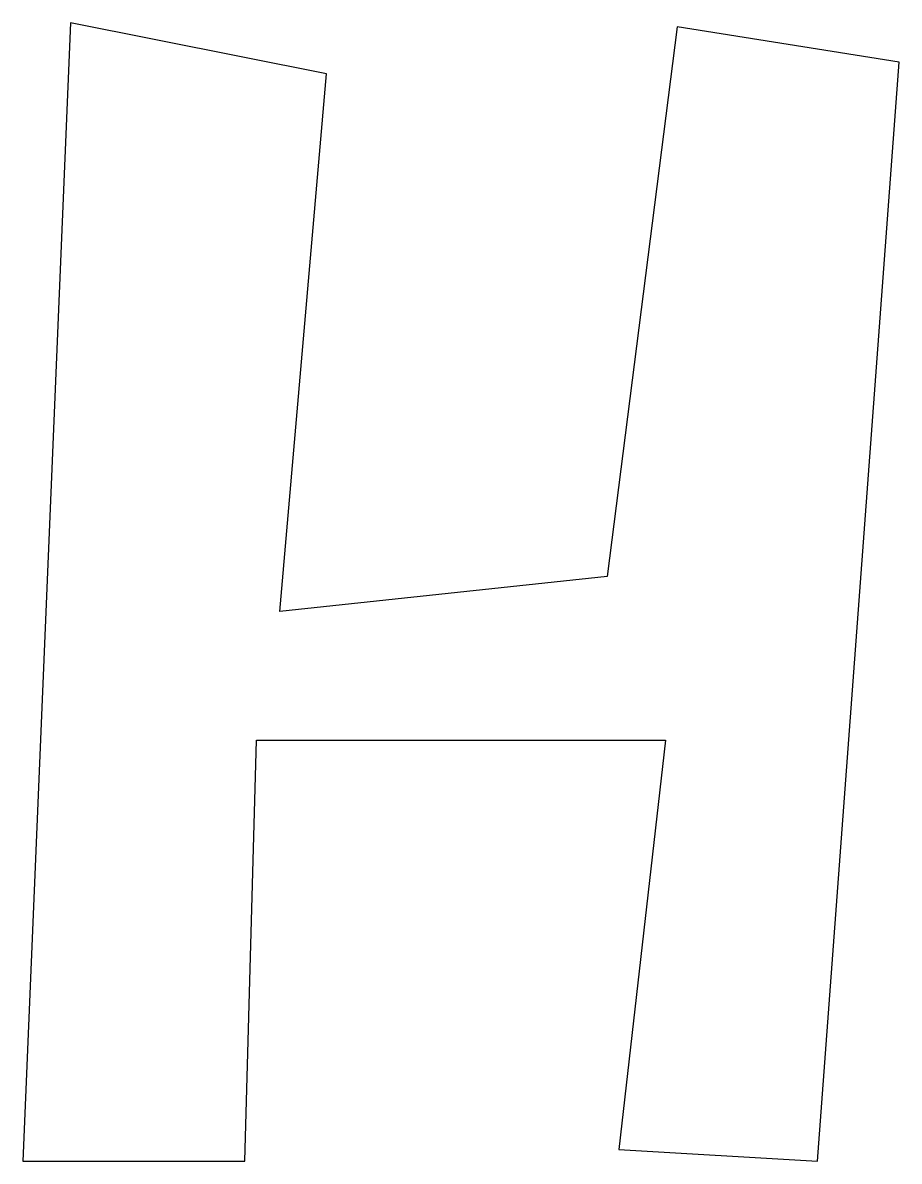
# Model space of a CAD drawing. Extents: x 388522 to 388649, y 805006 to 805171.
import ezdxf

# ---------------------------------------------------------------- set-up
doc = ezdxf.new("R2010")
doc.units = 0
doc.header["$MEASUREMENT"] = 0
doc.layers.get('0').update_dxf_attribs({"linetype": 'CONTINUOUS'})

msp = doc.modelspace()

# ---------------------------------------------------------------- linework, layer by layer
msp.add_lwpolyline([(388529, 805171), (388522.073421, 805005.839887), (388554.304977, 805005.839887), (388556.001375, 805066.910205), (388615.375295, 805066.910205), (388608.589704, 805007.536285), (388637.428465, 805005.839887), (388649.303249, 805165.301272), (388617.071693, 805170.390465), (388606.893306, 805090.659773), (388559.39417, 805085.57058), (388566.179761, 805163.604874)], close=True)

doc.saveas('drawing.dxf')
